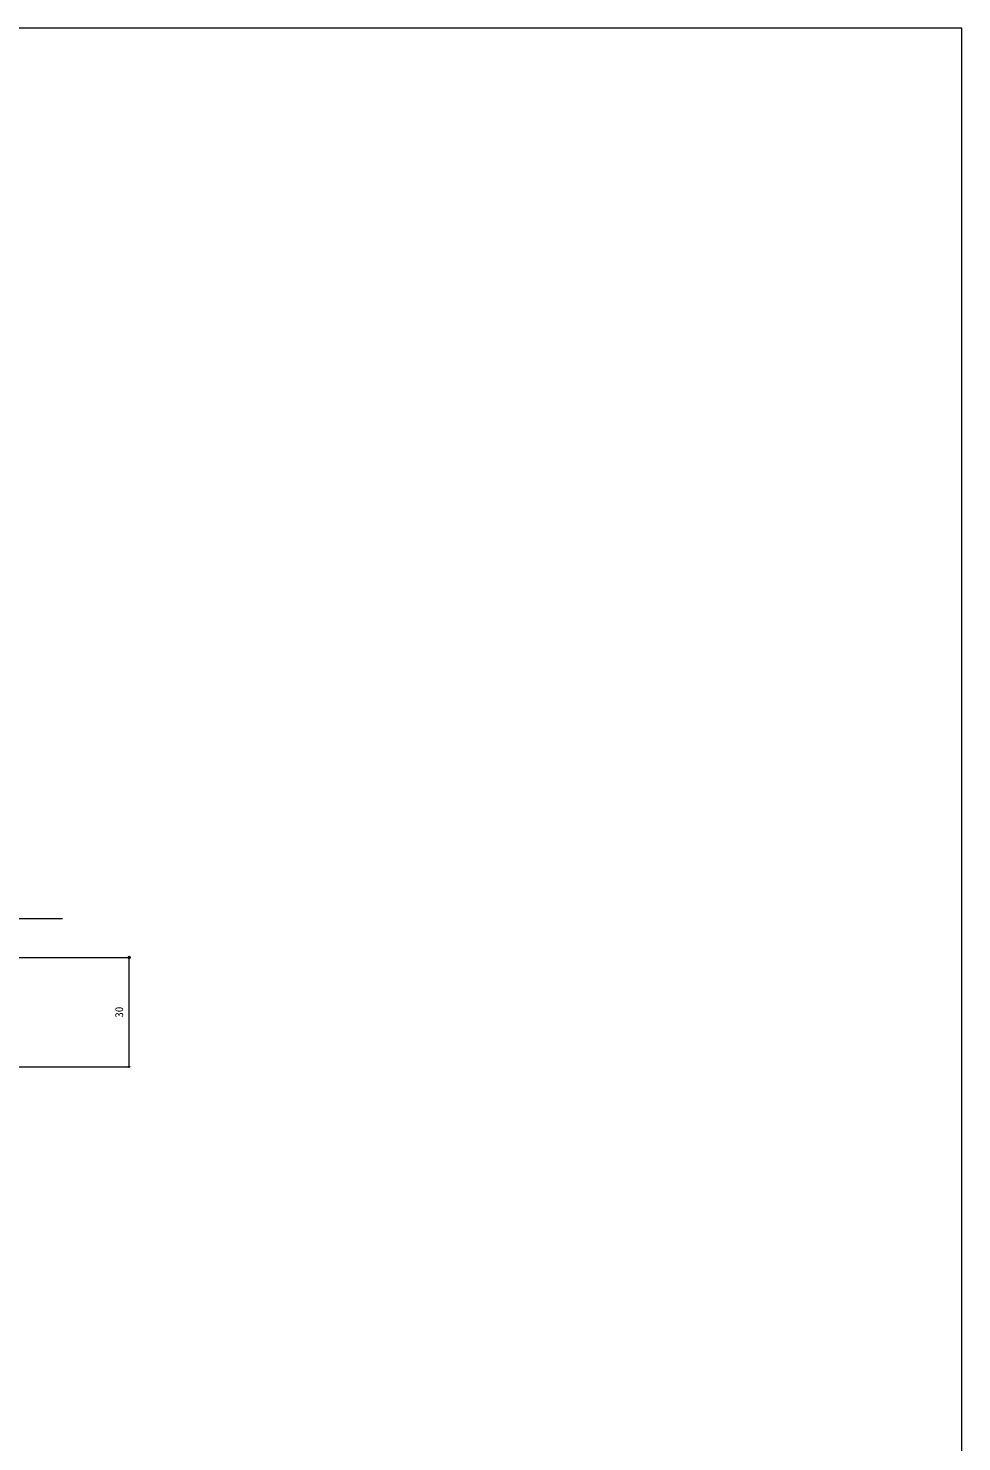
# Model space of a CAD drawing. Units: millimetres, scale not verified. Extents: x -380 to 380, y -610 to 606.
# Drawn here: x 123.6 to 380, y 110.2 to 498.4 of the extents above; entities that cross this region are included whole.
import ezdxf
from ezdxf.enums import TextEntityAlignment as Align

# ---------------------------------------------------------------- set-up
doc = ezdxf.new("R2010")
doc.units = ezdxf.units.MM
doc.header["$PDMODE"] = 32
doc.header["$PDSIZE"] = 0.5
doc.layers.add('0-1_DEFPOINTS', color=7, linetype='Continuous')
for name, color, linetype, lineweight in [('0-2_SUN', 4, 'Continuous', 18), ('0-4_GREEN', 7, 'Continuous', 18), ('0-6_図面枠', 5, 'Continuous', 18)]:
    doc.layers.add(name, color=color, linetype=linetype, lineweight=lineweight)
doc.styles.add('ＭＳ ゴシック', font='')
doc.styles.get('ＭＳ ゴシック').set_extended_font_data('MS Gothic')

# ---------------------------------------------------------------- blocks, each defined once
blk = doc.blocks.new('TEN')
at = {"layer": '0-2_SUN'}
blk.add_line((1.025, 0), (-1.025, 0), dxfattribs=at)
blk.add_circle((0, 0), 1.025, dxfattribs=at)
blk = doc.blocks.new('D7')
at = {"layer": '0-1_DEFPOINTS'}
for p in [(96.243, 529.704), (152.929, 529.704), (96.243, 499.704)]:
    blk.add_point(p, dxfattribs=at)
at = {"layer": '0-4_GREEN'}
for p, q in [((101.243, 529.704), (152.929, 529.704)), ((152.929, 499.904), (152.929, 529.504)), ((101.243, 499.704), (152.929, 499.704))]:
    blk.add_line(p, q, dxfattribs=at)
at = {"layer": '0-4_GREEN', "xscale": 0.2, "yscale": 0.2}
for p, rotation in [((152.929, 529.704), 90), ((152.929, 499.704), 270)]:
    blk.add_blockref('TEN', p, dxfattribs=dict(at, rotation=rotation))
at = {"layer": '0-4_GREEN', "style": 'ＭＳ ゴシック'}
blk.add_text('30', height=2.199, rotation=90, dxfattribs=at).set_placement((151.929, 513.204), align=Align.BOTTOM_LEFT)

msp = doc.modelspace()

# ---------------------------------------------------------------- linework, layer by layer
at = {"layer": '0-4_GREEN', "color": 3}
msp.add_line((107.17, 253.911), (132.969, 253.911), dxfattribs=at)
at = {"layer": '0-6_図面枠'}
msp.add_lwpolyline([(-380, -609.559), (380, -609.559), (380, 498.441), (-380, 498.441)], close=True, dxfattribs=at)

# ---------------------------------------------------------------- block references
at = {"layer": '0-4_GREEN'}
msp.add_blockref('D7', (-1.618, -286.53), dxfattribs=at)

doc.saveas('drawing.dxf')
